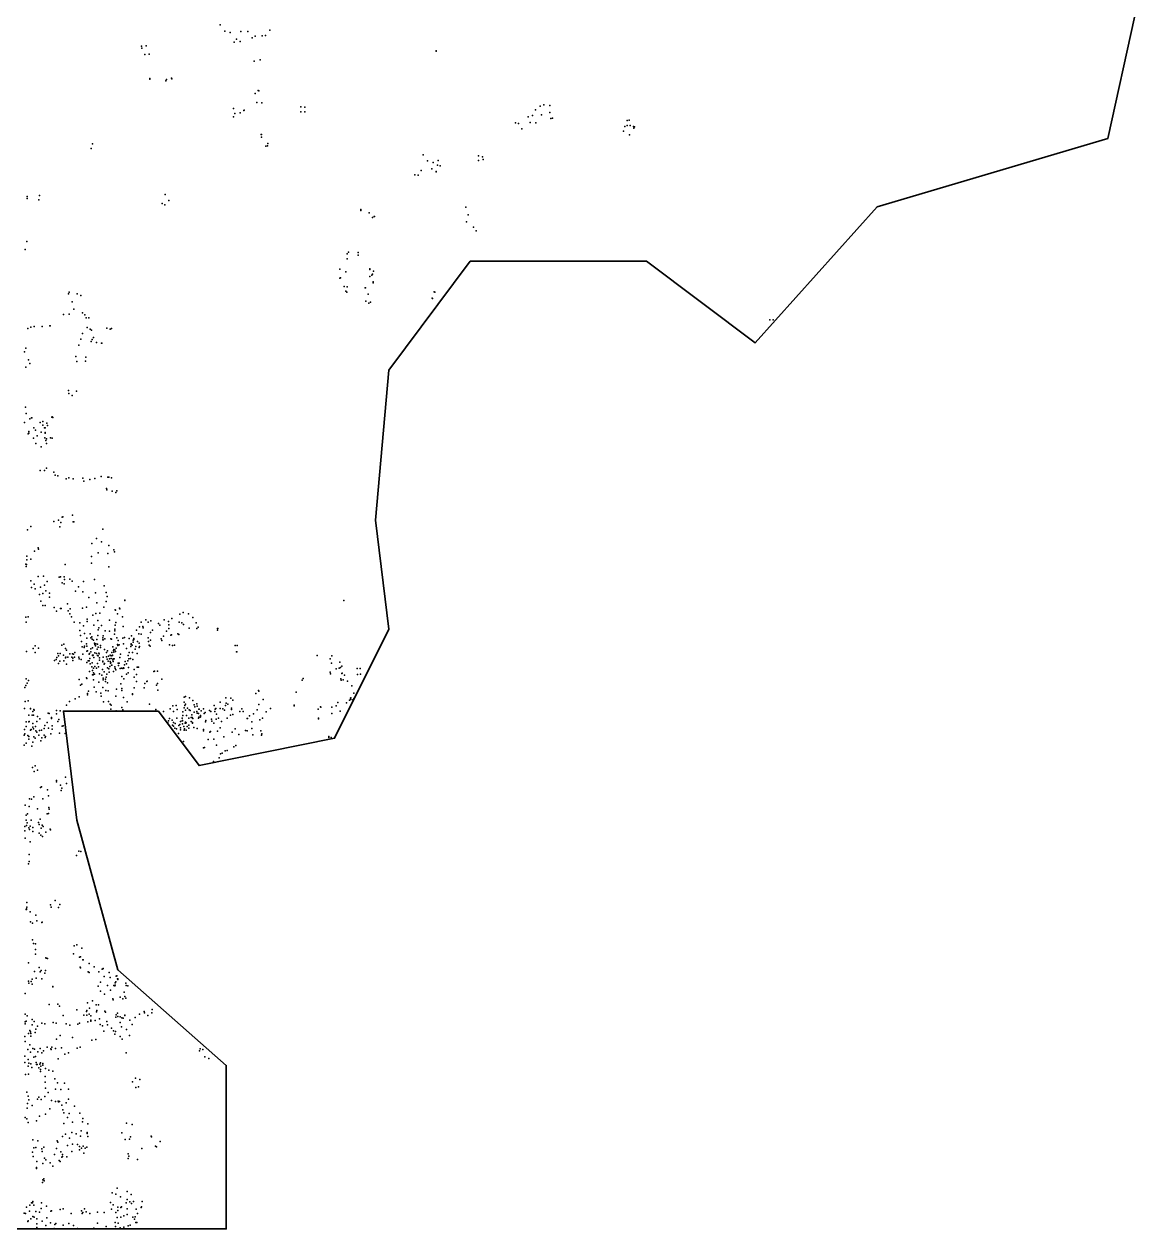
# Model space of a CAD drawing. Header units: millimetres. Extents: x -60275265 to 22802890, y -38578442 to 24337084.
# Drawn here: x 12418122 to 22802890, y -15644525 to -4381804 of the extents above; entities that cross this region are included whole.
import ezdxf

# ---------------------------------------------------------------- set-up
doc = ezdxf.new("R2010")
doc.units = ezdxf.units.MM
doc.header["$MEASUREMENT"] = 0
doc.layers.add('Outline', color=7, linetype='Continuous', true_color=0x000000)
doc.layers.add('particles', color=7, linetype='Continuous', true_color=0x000000)

msp = doc.modelspace()

# ---------------------------------------------------------------- linework, layer by layer
at = {"layer": 'Outline', "color": 3, "lineweight": 35, "true_color": 0x00ff00}
msp.add_lwpolyline([(22802890, -4304960), (22549469, -5451582), (20393676, -6088610), (19252505, -7362737), (18237991, -6598475), (16589645, -6598475), (15828837, -7617580), (15702178, -9019048), (15828837, -10038389), (15321604, -11057718), (14053727, -11312563), (13673211, -10803156), (12785450, -10803156), (12912625, -11822204), (13292918, -13223729), (14307431, -14115719), (14307431, -15644525), (13039331, -15644525), (11771230, -15644525)], dxfattribs=at)
at = {"layer": 'particles', "color": 93, "true_color": 0x67d435}
for p in [(14249622, -4389304), (14294622, -4449304), (14344622, -4460304), (14445622, -4451304), (14509622, -4450304), (14579622, -4493304), (14643622, -4492304), (14675622, -4488304), (14715622, -4439304), (13515622, -4589304), (13519622, -4608304), (13560622, -4585304), (14382622, -4549304), (14403622, -4523304), (14436622, -4543304), (14549622, -4510304), (13547622, -4667304), (13586622, -4663304), (14567622, -4727304), (14569622, -4727304), (14625622, -4715304), (14626622, -4716304), (16270622, -4635304), (16270622, -4635304), (16271622, -4633304), (13593622, -4891304), (13593622, -4896304), (13594622, -4895304), (13742622, -4913304), (13748622, -4899304), (13795622, -4887304), (13798622, -4892304), (14579622, -5030304), (14605622, -5001304), (14611622, -5004304), (14376622, -5172304), (14594622, -5115304), (14641622, -5119304), (14641622, -5119304), (15006622, -5154304), (15043622, -5158304), (17243622, -5149304), (17278622, -5137304), (17334622, -5142304), (14374622, -5248304), (14387622, -5216304), (14436622, -5211304), (14473622, -5190304), (14474622, -5187304), (15004622, -5201304), (15041622, -5203304), (17131622, -5247304), (17170622, -5237304), (17197622, -5182304), (17256622, -5231304), (17333622, -5207304), (17341622, -5263304), (17357622, -5260304), (18054622, -5282304), (18074622, -5279304), (17013622, -5304304), (17040622, -5310304), (17070622, -5360304), (17149622, -5300304), (17202622, -5306304), (18020622, -5381304), (18035622, -5340304), (18055622, -5328304), (18082622, -5330304), (18116622, -5338304), (18117622, -5353304), (18125622, -5343304), (13056622, -5500304), (13057622, -5501304), (14635622, -5415304), (14638622, -5414304), (14638622, -5438304), (14696622, -5499304), (18076622, -5418304), (13043622, -5544304), (14679622, -5523304), (14692622, -5521304), (16148622, -5604304), (16148622, -5604304), (16666622, -5614304), (16702622, -5621304), (16189622, -5659304), (16189622, -5659304), (16230622, -5736304), (16241622, -5674304), (16283622, -5701304), (16289622, -5658304), (16306622, -5708304), (16665622, -5658304), (16710622, -5648304), (16072622, -5790304), (16103622, -5794304), (16130622, -5749304), (16270622, -5758304), (16271622, -5764304), (12447622, -5993304), (12447622, -6011304), (12555622, -6023304), (12562622, -5985304), (13708622, -6060304), (13733622, -6071304), (13735622, -5974304), (13772622, -6029304), (15565622, -6123304), (15566622, -6124304), (15567622, -6116304), (15643622, -6146304), (15674622, -6190304), (15689622, -6180304), (15693622, -6180304), (16548622, -6094304), (16568622, -6164304), (16555622, -6231304), (16620622, -6280304), (12442622, -6414304), (16645622, -6313304), (12429622, -6490304), (15437622, -6528304), (15451622, -6514304), (15540622, -6516304), (15438622, -6576304), (15541622, -6543304), (15369622, -6674304), (15369622, -6757304), (15377622, -6752304), (15424622, -6698304), (15649622, -6675304), (15650622, -6740304), (15651622, -6670304), (15668622, -6728304), (15674622, -6720304), (15685622, -6691304), (15409622, -6836304), (15438622, -6837304), (15605622, -6846304), (15608622, -6846304), (15680622, -6791304), (15680622, -6800304), (12834622, -6902304), (12838622, -6886304), (12866622, -6978304), (12913622, -6902304), (12948622, -6920304), (15425622, -6878304), (15435622, -6888304), (15612622, -6973304), (15633622, -6906304), (15657622, -6981304), (16231622, -6945304), (16235622, -6946304), (16250622, -6885304), (16257622, -6887304), (12840622, -7094304), (12882622, -7046304), (12964622, -7081304), (15641622, -6989304), (12512622, -7207304), (12659622, -7203304), (12660622, -7202304), (12786622, -7096304), (12984622, -7099304), (12997622, -7127304), (13023622, -7127304), (19390622, -7145304), (19419622, -7147304), (12451622, -7228304), (12480622, -7215304), (12586622, -7209304), (12964622, -7273304), (13006622, -7219304), (13034622, -7234304), (13049622, -7243304), (13066622, -7311304), (13190622, -7224304), (13223622, -7233304), (13234622, -7228304), (12433622, -7412304), (12930622, -7383304), (12947622, -7328304), (13046622, -7348304), (13054622, -7331304), (13094622, -7357304), (13141622, -7363304), (13143622, -7364304), (12422622, -7445304), (12458622, -7520304), (12902622, -7488304), (12910622, -7536304), (12991622, -7533304), (12995622, -7496304), (12435622, -7590304), (12472622, -7555304), (12834622, -7806304), (12835622, -7836304), (12866622, -7853304), (12906622, -7814304), (12432622, -7962304), (12421622, -8105304), (12437622, -8022304), (12471622, -8073304), (12488622, -8062304), (12489622, -8063304), (12567622, -8105304), (12594622, -8096304), (12678622, -8056304), (12679622, -8053304), (12685622, -8060304), (12457622, -8212304), (12463622, -8190304), (12463622, -8205304), (12510622, -8155304), (12523622, -8177304), (12576622, -8197304), (12594622, -8131304), (12608622, -8157304), (12613622, -8204304), (12614622, -8156304), (12614622, -8198304), (12631622, -8111304), (12636622, -8134304), (12504622, -8252304), (12526622, -8301304), (12540622, -8232304), (12577622, -8333304), (12612622, -8249304), (12622622, -8275304), (12628622, -8259304), (12628622, -8303304), (12665622, -8250304), (12681622, -8253304), (12569622, -8553304), (12608622, -8554304), (12627622, -8532304), (12696622, -8571304), (12708622, -8598304), (12733622, -8604304), (12810622, -8631304), (12835622, -8624304), (12877622, -8632304), (12968622, -8627304), (12975622, -8653304), (13031622, -8638304), (13079622, -8628304), (13139622, -8611304), (13201622, -8616304), (13209622, -8618304), (13234622, -8623304), (13187622, -8722304), (13191622, -8734304), (13242622, -8747304), (13274622, -8760304), (13283622, -8746304), (12774622, -8991304), (12779622, -8988304), (12871622, -8971304), (12448622, -9108304), (12479622, -9078304), (12695622, -9030304), (12740622, -9018304), (12740622, -9018304), (12752622, -9080304), (12761622, -9040304), (12875622, -9034304), (12882622, -9035304), (13154622, -9103304), (13095622, -9191304), (13142622, -9222304), (12514622, -9308304), (12548622, -9279304), (12551622, -9289304), (13051622, -9237304), (13110622, -9324304), (13199622, -9329304), (13210622, -9257304), (13256622, -9297304), (13263622, -9314304), (12435622, -9429304), (12437622, -9453304), (12441622, -9432304), (12442622, -9354304), (12444622, -9389304), (12479622, -9382304), (12800622, -9433304), (13048622, -9420304), (13049622, -9359304), (13210622, -9455304), (12549622, -9547304), (12599622, -9542304), (12744622, -9553304), (12758622, -9549304), (12793622, -9550304), (12846622, -9571304), (12480622, -9586304), (12487622, -9647304), (12512622, -9617304), (12520622, -9660304), (12571622, -9646304), (12609622, -9628304), (12622622, -9679304), (12633622, -9591304), (12773622, -9606304), (12791622, -9615304), (12794622, -9575304), (12868622, -9589304), (12897622, -9682304), (12925622, -9643304), (12973622, -9591304), (13077622, -9575304), (13167622, -9633304), (12560622, -9714304), (12574622, -9775304), (12592622, -9704304), (12654622, -9700304), (12655622, -9738304), (12967622, -9689304), (13023622, -9743304), (13086622, -9698304), (13096622, -9793304), (13184622, -9696304), (13186622, -9779304), (13193622, -9732304), (13358622, -9768304), (13358622, -9771304), (13359622, -9767304), (15407622, -9769304), (12594622, -9816304), (12616622, -9818304), (12699622, -9835304), (12720622, -9870304), (12759622, -9845304), (12764622, -9846304), (12823622, -9800304), (12829622, -9865304), (12846622, -9893304), (12848622, -9847304), (12964622, -9843304), (13000622, -9833304), (13059622, -9906304), (13088622, -9891304), (13126622, -9889304), (13164622, -9831304), (13269622, -9856304), (13271622, -9859304), (13292622, -9894304), (13308622, -9842304), (13313622, -9847304), (13875622, -9899304), (13906622, -9882304), (13953622, -9893304), (12434622, -9925304), (12438622, -9972304), (12457622, -9924304), (12861622, -9924304), (12885622, -9971304), (12939622, -9978304), (12974622, -10007304), (13006622, -9945304), (13008622, -9966304), (13071622, -10001304), (13107622, -9956304), (13142622, -10002304), (13216622, -9955304), (13269622, -10000304), (13274622, -9976304), (13337622, -9924304), (13344622, -10013304), (13495622, -10016304), (13512622, -9972304), (13527622, -10012304), (13556622, -9950304), (13577622, -9973304), (13603622, -9961304), (13673622, -9986304), (13687622, -10001304), (13728622, -9952304), (13767622, -9966304), (13770622, -9996304), (13798622, -9939304), (13867622, -9973304), (13893622, -9980304), (13908622, -9994304), (13996622, -9928304), (14025622, -9980304), (14044622, -10019304), (12940622, -10049304), (12944622, -10098304), (12981622, -10078304), (13003622, -10122304), (13035622, -10080304), (13040622, -10119304), (13051622, -10111304), (13053622, -10132304), (13098622, -10133304), (13107622, -10097304), (13109622, -10045304), (13117622, -10026304), (13154622, -10120304), (13154622, -10136304), (13158622, -10100304), (13173622, -10127304), (13175622, -10054304), (13216622, -10055304), (13229622, -10129304), (13235622, -10132304), (13262622, -10086304), (13265622, -10037304), (13266622, -10052304), (13286622, -10119304), (13342622, -10123304), (13355622, -10116304), (13400622, -10124304), (13422622, -10100304), (13443622, -10135304), (13444622, -10126304), (13469622, -10047304), (13489622, -10080304), (13511622, -10085304), (13532622, -10025304), (13576622, -10119304), (13599622, -10069304), (13618622, -10047304), (13700622, -10128304), (13722622, -10102304), (13750622, -10057304), (13771622, -10032304), (13790622, -10095304), (13797622, -10092304), (13855622, -10082304), (13863622, -10087304), (13961622, -10027304), (14032622, -10031304), (14226622, -10048304), (14227622, -10031304), (14229622, -10033304), (12440622, -10248304), (12501622, -10218304), (12522622, -10193304), (12551622, -10214304), (12770622, -10186304), (12788622, -10178304), (12806622, -10217304), (12815622, -10233304), (12954622, -10153304), (12959622, -10202304), (12980622, -10208304), (12981622, -10197304), (13001622, -10176304), (13003622, -10198304), (13003622, -10242304), (13010622, -10240304), (13041622, -10223304), (13057622, -10213304), (13066622, -10141304), (13076622, -10169304), (13080622, -10180304), (13084622, -10195304), (13089622, -10176304), (13100622, -10225304), (13103622, -10177304), (13110622, -10205304), (13131622, -10191304), (13131622, -10209304), (13157622, -10139304), (13168622, -10229304), (13196622, -10241304), (13248622, -10204304), (13253622, -10236304), (13258622, -10227304), (13265622, -10230304), (13272622, -10247304), (13278622, -10216304), (13290622, -10182304), (13292622, -10180304), (13294622, -10190304), (13297622, -10144304), (13306622, -10184304), (13348622, -10175304), (13375622, -10218304), (13414622, -10199304), (13419622, -10174304), (13419622, -10181304), (13428622, -10186304), (13437622, -10142304), (13437622, -10159304), (13456622, -10226304), (13463622, -10199304), (13478622, -10152304), (13493622, -10168304), (13494622, -10209304), (13497622, -10199304), (13579622, -10153304), (13588622, -10186304), (13597622, -10196304), (13598622, -10140304), (13706622, -10145304), (13776622, -10185304), (13806622, -10189304), (13823622, -10186304), (14390622, -10191304), (14411622, -10189304), (12522622, -10256304), (12702622, -10330304), (12717622, -10321304), (12725622, -10303304), (12733622, -10264304), (12738622, -10286304), (12740622, -10358304), (12751622, -10336304), (12756622, -10264304), (12786622, -10282304), (12790622, -10333304), (12805622, -10305304), (12809622, -10298304), (12825622, -10298304), (12826622, -10299304), (12845622, -10267304), (12864622, -10300304), (12871622, -10269304), (12872622, -10330304), (12874622, -10310304), (12878622, -10273304), (12889622, -10299304), (12892622, -10257304), (12930622, -10301304), (12931622, -10314304), (12950622, -10322304), (12966622, -10272304), (13005622, -10349304), (13017622, -10334304), (13025622, -10334304), (13027622, -10272304), (13029622, -10264304), (13032622, -10313304), (13041622, -10250304), (13053622, -10354304), (13056622, -10280304), (13058622, -10285304), (13064622, -10281304), (13069622, -10304304), (13078622, -10259304), (13093622, -10266304), (13103622, -10284304), (13104622, -10358304), (13109622, -10288304), (13115622, -10262304), (13119622, -10269304), (13121622, -10328304), (13124622, -10307304), (13155622, -10338304), (13155622, -10342304), (13157622, -10298304), (13168622, -10360304), (13188622, -10296304), (13189622, -10256304), (13195622, -10317304), (13204622, -10338304), (13206622, -10290304), (13215622, -10315304), (13221622, -10281304), (13223622, -10341304), (13226622, -10355304), (13229622, -10351304), (13230622, -10313304), (13232622, -10287304), (13238622, -10257304), (13243622, -10283304), (13245622, -10281304), (13247622, -10324304), (13251622, -10315304), (13251622, -10340304), (13257622, -10254304), (13260622, -10316304), (13298622, -10357304), (13306622, -10357304), (13313622, -10304304), (13320622, -10273304), (13361622, -10339304), (13386622, -10333304), (13389622, -10285304), (13396622, -10314304), (13396622, -10316304), (13400622, -10255304), (13412622, -10313304), (13432622, -10255304), (13433622, -10322304), (13476622, -10264304), (14404622, -10251304), (14407622, -10251304), (15157622, -10284304), (15278622, -10314304), (15291622, -10355304), (15293622, -10286304), (15370622, -10345304), (12813622, -10364304), (13029622, -10433304), (13035622, -10362304), (13051622, -10390304), (13057622, -10464304), (13058622, -10425304), (13062622, -10465304), (13066622, -10401304), (13067622, -10445304), (13076622, -10458304), (13079622, -10386304), (13094622, -10403304), (13114622, -10390304), (13121622, -10454304), (13144622, -10469304), (13150622, -10416304), (13167622, -10366304), (13167622, -10438304), (13192622, -10459304), (13197622, -10400304), (13197622, -10400304), (13211622, -10409304), (13212622, -10440304), (13218622, -10387304), (13235622, -10374304), (13237622, -10373304), (13254622, -10434304), (13267622, -10391304), (13270622, -10407304), (13276622, -10417304), (13300622, -10376304), (13317622, -10407304), (13329622, -10403304), (13341622, -10404304), (13348622, -10399304), (13351622, -10403304), (13355622, -10370304), (13375622, -10363304), (13375622, -10458304), (13391622, -10447304), (13393622, -10397304), (13445622, -10416304), (13468622, -10461304), (13476622, -10393304), (13484622, -10394304), (13486622, -10392304), (13630622, -10435304), (13636622, -10429304), (13665622, -10431304), (15279622, -10439304), (15282622, -10454304), (15334622, -10410304), (15364622, -10401304), (15374622, -10396304), (15387622, -10385304), (15389622, -10451304), (15391622, -10450304), (15412622, -10468304), (15531622, -10406304), (15536622, -10461304), (15559622, -10404304), (15563622, -10459304), (12423622, -10584304), (12433622, -10563304), (12436622, -10503304), (12445622, -10544304), (12459622, -10517304), (12931622, -10509304), (12945622, -10561304), (12956622, -10552304), (13001622, -10493304), (13003622, -10499304), (13066622, -10512304), (13073622, -10579304), (13117622, -10534304), (13155622, -10584304), (13157622, -10496304), (13157622, -10512304), (13179622, -10504304), (13180622, -10528304), (13185622, -10487304), (13198622, -10540304), (13321622, -10548304), (13332622, -10481304), (13351622, -10501304), (13446622, -10487304), (13448622, -10586304), (13468622, -10526304), (13541622, -10586304), (13547622, -10547304), (13565622, -10527304), (13567622, -10525304), (13655622, -10560304), (13664622, -10545304), (13705622, -10504304), (15016622, -10516304), (15025622, -10500304), (15379622, -10503304), (15383622, -10513304), (15402622, -10512304), (15440622, -10524304), (15480622, -10568304), (12894622, -10689304), (12932622, -10671304), (13009622, -10638304), (13010622, -10652304), (13021622, -10618304), (13090622, -10625304), (13135622, -10637304), (13137622, -10663304), (13182622, -10611304), (13204622, -10615304), (13275622, -10663304), (13282622, -10598304), (13330622, -10612304), (13332622, -10592304), (13348622, -10678304), (13430622, -10643304), (13430622, -10647304), (13667622, -10607304), (13913622, -10674304), (13928622, -10666304), (13965622, -10679304), (14305622, -10679304), (14349622, -10683304), (14584622, -10640304), (14609622, -10612304), (14612622, -10618304), (14651622, -10694304), (14960622, -10627304), (15468622, -10682304), (15472622, -10679304), (15472622, -10695304), (15492622, -10697304), (15499622, -10635304), (15501622, -10687304), (12420622, -10778304), (12426622, -10714304), (12455622, -10707304), (12476622, -10780304), (12476622, -10784304), (12500622, -10808304), (12510622, -10790304), (12512622, -10794304), (12721622, -10797304), (12755622, -10801304), (12814622, -10748304), (12841622, -10715304), (13161622, -10716304), (13207622, -10715304), (13223622, -10738304), (13229622, -10787304), (13230622, -10748304), (13278622, -10801304), (13332622, -10771304), (13341622, -10791304), (13382622, -10718304), (13591622, -10738304), (13649622, -10788304), (13722622, -10809304), (13783622, -10782304), (13808622, -10753304), (13815622, -10806304), (13839622, -10751304), (13848622, -10790304), (13914622, -10720304), (13914622, -10772304), (13920622, -10751304), (13925622, -10796304), (13926622, -10738304), (13944622, -10776304), (13960622, -10793304), (13969622, -10798304), (13994622, -10706304), (14006622, -10744304), (14015622, -10765304), (14033622, -10737304), (14033622, -10806304), (14037622, -10758304), (14051622, -10785304), (14055622, -10785304), (14072622, -10800304), (14096622, -10782304), (14150622, -10797304), (14162622, -10806304), (14193622, -10752304), (14202622, -10808304), (14205622, -10786304), (14209622, -10779304), (14250622, -10720304), (14252622, -10779304), (14274622, -10781304), (14290622, -10794304), (14301622, -10752304), (14306622, -10731304), (14321622, -10738304), (14356622, -10777304), (14357622, -10790304), (14368622, -10700304), (14434622, -10809304), (14453622, -10784304), (14466622, -10806304), (14597622, -10793304), (14611622, -10741304), (14720622, -10778304), (14942622, -10749304), (14942622, -10753304), (15167622, -10787304), (15188622, -10764304), (15191622, -10768304), (15294622, -10766304), (15334622, -10754304), (15350622, -10722304), (15372622, -10805304), (15432622, -10727304), (15460622, -10701304), (12438622, -10903304), (12463622, -10842304), (12463622, -10903304), (12464622, -10902304), (12492622, -10842304), (12498622, -10920304), (12504622, -10841304), (12538622, -10900304), (12542622, -10853304), (12565622, -10875304), (12632622, -10909304), (12641622, -10823304), (12651622, -10827304), (12673622, -10862304), (12675622, -10873304), (12722622, -10828304), (12733622, -10901304), (12742622, -10883304), (13760622, -10912304), (13766622, -10896304), (13776622, -10874304), (13803622, -10890304), (13815622, -10909304), (13829622, -10921304), (13844622, -10871304), (13880622, -10902304), (13895622, -10869304), (13895622, -10896304), (13897622, -10891304), (13898622, -10895304), (13898622, -10924304), (13901622, -10812304), (13902622, -10844304), (13924622, -10918304), (13925622, -10907304), (13928622, -10916304), (13933622, -10912304), (13936622, -10844304), (13958622, -10871304), (13978622, -10864304), (13980622, -10900304), (13986622, -10840304), (13988622, -10863304), (13992622, -10910304), (13992622, -10918304), (13996622, -10872304), (14006622, -10815304), (14036622, -10824304), (14047622, -10826304), (14048622, -10870304), (14051622, -10859304), (14065622, -10859304), (14066622, -10853304), (14068622, -10845304), (14068622, -10857304), (14100622, -10825304), (14110622, -10818304), (14112622, -10905304), (14116622, -10892304), (14171622, -10880304), (14172622, -10898304), (14190622, -10915304), (14213622, -10880304), (14217622, -10832304), (14235622, -10871304), (14264622, -10900304), (14316622, -10870304), (14348622, -10841304), (14369622, -10837304), (14502622, -10873304), (14507622, -10872304), (14524622, -10849304), (14548622, -10905304), (14563622, -10828304), (14620622, -10885304), (14647622, -10869304), (14682622, -10812304), (15169622, -10869304), (15170622, -10877304), (15293622, -10827304), (12418622, -11028304), (12421622, -10975304), (12425622, -11017304), (12436622, -10948304), (12454622, -11033304), (12476622, -10981304), (12484622, -10975304), (12498622, -10955304), (12505622, -10971304), (12525622, -10949304), (12527622, -10988304), (12536622, -11000304), (12556622, -11030304), (12562622, -10985304), (12579622, -10981304), (12604622, -10966304), (12604622, -11029304), (12610622, -10937304), (12646622, -10964304), (12669622, -11015304), (12681622, -10943304), (12681622, -10972304), (12750622, -11010304), (12773622, -10946304), (12782622, -10942304), (12802622, -11013304), (13804622, -10936304), (13806622, -10979304), (13813622, -10945304), (13827622, -10964304), (13841622, -10968304), (13860622, -11014304), (13865622, -10938304), (13873622, -10930304), (13879622, -10960304), (13881622, -10980304), (13911622, -10947304), (13915622, -10981304), (13916622, -10969304), (13932622, -10983304), (13941622, -10949304), (13958622, -10963304), (13959622, -10935304), (14004622, -10956304), (14036622, -10967304), (14094622, -10977304), (14096622, -10989304), (14155622, -11000304), (14160622, -10995304), (14227622, -10991304), (14250622, -10959304), (14364622, -11001304), (14391622, -10970304), (14426622, -11024304), (14487622, -10986304), (14504622, -10988304), (14548622, -10966304), (14557622, -11027304), (14630622, -10987304), (14636622, -11030304), (14640622, -11017304), (12418622, -11123304), (12437622, -11102304), (12461622, -11042304), (12461622, -11067304), (12491622, -11133304), (12498622, -11095304), (12509622, -11043304), (12521622, -11056304), (12575622, -11083304), (12584622, -11054304), (12616622, -11050304), (12619622, -11042304), (13907622, -11088304), (14095622, -11147304), (14103622, -11144304), (14138622, -11068304), (14190622, -11067304), (14217622, -11122304), (14286622, -11045304), (14379622, -11139304), (14397622, -11124304), (15266622, -11042304), (15267622, -11052304), (15288622, -11051304), (14242622, -11241304), (14255622, -11202304), (14268622, -11196304), (14297622, -11174304), (14316622, -11172304), (12496622, -11331304), (12512622, -11367304), (12521622, -11316304), (12542622, -11356304), (14188622, -11274304), (12720622, -11466304), (12722622, -11453304), (12806622, -11422304), (12814622, -11481304), (12571622, -11517304), (12581622, -11512304), (12635622, -11539304), (12645622, -11597304), (12759622, -11497304), (12763622, -11547304), (12771622, -11523304), (12426622, -11682304), (12466622, -11696304), (12467622, -11623304), (12488622, -11626304), (12507622, -11604304), (12594622, -11624304), (12650622, -11706304), (12437622, -11822304), (12438622, -11777304), (12450622, -11764304), (12483622, -11824304), (12543622, -11718304), (12567622, -11813304), (12634622, -11763304), (12647622, -11760304), (12652622, -11722304), (12424622, -11922304), (12425622, -11884304), (12439622, -11872304), (12445622, -11847304), (12463622, -11896304), (12468622, -11909304), (12474622, -11880304), (12498622, -11891304), (12499622, -11929304), (12552622, -11844304), (12558622, -11865304), (12576622, -11898304), (12585622, -11870304), (12597622, -11883304), (12621622, -11937304), (12662622, -11908304), (12665622, -11914304), (12426622, -11991304), (12473622, -12025304), (12557622, -11946304), (12575622, -11965304), (12591622, -11975304), (12466622, -12143304), (12907622, -12155304), (12928622, -12113304), (12949622, -12115304), (12459622, -12231304), (12464622, -12209304), (12442622, -12594304), (12709622, -12575304), (12752622, -12612304), (12438622, -12659304), (12439622, -12659304), (12441622, -12653304), (12444622, -12638304), (12475622, -12681304), (12526622, -12711304), (12664622, -12614304), (12671622, -12636304), (12739622, -12639304), (12476622, -12775304), (12496622, -12787304), (12538622, -12764304), (12584622, -12780304), (12585622, -12776304), (12497622, -12943304), (12505622, -12977304), (12523622, -13033304), (12524622, -12979304), (12887622, -12999304), (12910622, -12989304), (12958622, -13020304), (12459622, -13157304), (12524622, -13077304), (12622622, -13111304), (12623622, -13114304), (12635622, -13118304), (12879622, -13073304), (12937622, -13104304), (12944622, -13102304), (12967622, -13129304), (12971622, -13129304), (13026622, -13164304), (12514622, -13239304), (12558622, -13202304), (12569622, -13240304), (12577622, -13228304), (12610622, -13252304), (12619622, -13228304), (12942622, -13198304), (12945622, -13204304), (13016622, -13241304), (13026622, -13248304), (13072622, -13193304), (13116622, -13240304), (13148622, -13215304), (13155622, -13212304), (13158622, -13211304), (13166622, -13286304), (13213622, -13247304), (13277622, -13281304), (13284622, -13280304), (12459622, -13327304), (12461622, -13348304), (12484622, -13333304), (12492622, -13357304), (12493622, -13311304), (12531622, -13300304), (12583622, -13308304), (12686622, -13380304), (12687622, -13378304), (13111622, -13374304), (13133622, -13339304), (13196622, -13368304), (13221622, -13294304), (13255622, -13369304), (13267622, -13372304), (13268622, -13366304), (13270622, -13344304), (13276622, -13336304), (13292622, -13306304), (13293622, -13305304), (13293622, -13312304), (13368622, -13348304), (13371622, -13370304), (13386622, -13373304), (12428622, -13443304), (13058622, -13512304), (13131622, -13421304), (13169622, -13449304), (13226622, -13411304), (13248622, -13493304), (13249622, -13503304), (13317622, -13477304), (13342622, -13495304), (13353622, -13430304), (13360622, -13473304), (13370622, -13487304), (12653622, -13545304), (12733622, -13544304), (12750622, -13563304), (12911622, -13596304), (13001622, -13611304), (13004622, -13603304), (13010622, -13532304), (13029622, -13580304), (13092622, -13549304), (13095622, -13615304), (13099622, -13601304), (13112622, -13551304), (13172622, -13609304), (13178622, -13617304), (13539622, -13612304), (13543622, -13624304), (13613622, -13623304), (13614622, -13592304), (12427622, -13726304), (12428622, -13636304), (12428622, -13710304), (12437622, -13703304), (12446622, -13652304), (12493622, -13737304), (12494622, -13687304), (12513622, -13706304), (12582622, -13720304), (12612622, -13727304), (12690622, -13714304), (12718622, -13720304), (12782622, -13650304), (12810622, -13727304), (12921622, -13730304), (12937622, -13722304), (12975622, -13645304), (13004622, -13646304), (13013622, -13709304), (13027622, -13638304), (13041622, -13651304), (13041622, -13701304), (13042622, -13692304), (13081622, -13696304), (13124622, -13679304), (13129622, -13732304), (13190622, -13706304), (13197622, -13735304), (13276622, -13664304), (13277622, -13642304), (13290622, -13629304), (13293622, -13659304), (13315622, -13663304), (13316622, -13716304), (13331622, -13670304), (13345622, -13675304), (13358622, -13650304), (13359622, -13647304), (13405622, -13694304), (13429622, -13732304), (13429622, -13733304), (13456622, -13668304), (13495622, -13636304), (13573622, -13648304), (12424622, -13847304), (12458622, -13819304), (12470622, -13788304), (12477622, -13802304), (12480622, -13816304), (12480622, -13844304), (12522622, -13808304), (12528622, -13778304), (12543622, -13749304), (12755622, -13835304), (12755622, -13837304), (12845622, -13741304), (13149622, -13746304), (13162622, -13796304), (13234622, -13767304), (13254622, -13794304), (13265622, -13824304), (13271622, -13799304), (13316622, -13845304), (13329622, -13756304), (13376622, -13781304), (13404622, -13836304), (12427622, -13893304), (12470622, -13922304), (12498622, -13958304), (12516622, -13964304), (12569622, -13957304), (12633622, -13946304), (12668622, -13962304), (12676622, -13946304), (12712622, -13958304), (12721622, -13869304), (12766622, -13951304), (12870622, -13856304), (12914622, -13956304), (12943622, -13944304), (13050622, -13880304), (13089622, -13875304), (13333622, -13869304), (14065622, -13961304), (12425622, -14031304), (12454622, -13967304), (12455622, -14060304), (12476622, -13992304), (12508622, -14039304), (12525622, -14032304), (12547622, -13989304), (12583622, -13998304), (12599622, -13980304), (12671622, -13967304), (12735622, -14053304), (12798622, -14012304), (12834622, -13999304), (13371622, -13998304), (14058622, -13981304), (14088622, -13966304), (14107622, -14037304), (14146622, -14051304), (12424622, -14088304), (12457622, -14122304), (12461622, -14096304), (12481622, -14100304), (12491622, -14136304), (12530622, -14088304), (12535622, -14107304), (12541622, -14106304), (12555622, -14138304), (12564622, -14103304), (12570622, -14093304), (12570622, -14174304), (12572622, -14154304), (12574622, -14123304), (12592622, -14115304), (12594622, -14099304), (12619622, -14145304), (12650622, -14161304), (12685622, -14170304), (14306622, -14136304), (12430622, -14201304), (12458622, -14197304), (12613622, -14219304), (12616622, -14271304), (12706622, -14240304), (12729622, -14280304), (12794622, -14283304), (13431622, -14269304), (13460622, -14235304), (13499622, -14249304), (12442622, -14365304), (12455622, -14404304), (12554622, -14413304), (12611622, -14406304), (12619622, -14328304), (12643622, -14370304), (12710622, -14339304), (12762622, -14340304), (12832622, -14337304), (13462622, -14323304), (13488622, -14317304), (12446622, -14516304), (12449622, -14473304), (12463622, -14438304), (12493622, -14490304), (12542622, -14431304), (12576622, -14436304), (12657622, -14522304), (12673622, -14445304), (12710622, -14453304), (12735622, -14451304), (12739622, -14456304), (12748622, -14452304), (12770622, -14487304), (12812622, -14466304), (12833622, -14432304), (12890622, -14497304), (12426622, -14602304), (12442622, -14615304), (12533622, -14635304), (12562622, -14589304), (12617622, -14571304), (12779622, -14530304), (12789622, -14559304), (12824622, -14603304), (12840622, -14565304), (12938622, -14561304), (12968622, -14613304), (12457622, -14651304), (12788622, -14660304), (12864622, -14743304), (12869622, -14647304), (12952622, -14729304), (12963622, -14642304), (13006622, -14742304), (13006622, -14753304), (13012622, -14662304), (13332622, -14746304), (13375622, -14655304), (13428622, -14669304), (12499622, -14811304), (12547622, -14822304), (12727622, -14820304), (12732622, -14834304), (12778622, -14779304), (12806622, -14759304), (12822622, -14866304), (12841622, -14796304), (12871622, -14852304), (12903622, -14755304), (12916622, -14856304), (12944622, -14776304), (13013622, -14779304), (13361622, -14809304), (13402622, -14804304), (13413622, -14784304), (13604622, -14776304), (13608622, -14783304), (13608622, -14783304), (13689622, -14826304), (13691622, -14826304), (12497622, -14928304), (12503622, -14967304), (12507622, -14887304), (12526622, -14882304), (12583622, -14895304), (12586622, -14922304), (12603622, -14880304), (12703622, -14948304), (12719622, -14893304), (12761622, -14923304), (12770622, -14975304), (12777622, -14949304), (12777622, -14968304), (12818622, -14972304), (12864622, -14920304), (12934622, -14875304), (12936622, -14904304), (12954622, -14891304), (12970622, -14872304), (12977622, -14935304), (12987622, -14890304), (13005622, -14879304), (13389622, -14941304), (13397622, -14963304), (13517622, -14894304), (13647622, -14871304), (13655622, -14876304), (12533622, -15069304), (12533622, -15079304), (12535622, -15069304), (12538622, -15013304), (12594622, -15032304), (12609622, -14983304), (12622622, -14998304), (12661622, -15027304), (12686622, -15059304), (12744622, -15004304), (12754622, -15013304), (13390622, -14987304), (13477622, -14996304), (13477622, -14996304), (12593622, -15184304), (12601622, -15177304), (12605622, -15194304), (12589622, -15210304), (13241622, -15306304), (13288622, -15264304), (13382622, -15294304), (12472622, -15423304), (12486622, -15400304), (12496622, -15401304), (12499622, -15388304), (12507622, -15423304), (12580622, -15399304), (13225622, -15397304), (13251622, -15418304), (13275622, -15321304), (13319622, -15343304), (13372622, -15401304), (13380622, -15370304), (13407622, -15392304), (13420622, -15322304), (13422622, -15406304), (13439622, -15389304), (13520622, -15387304), (12419622, -15496304), (12430622, -15501304), (12441622, -15441304), (12467622, -15477304), (12499622, -15528304), (12511622, -15535304), (12528622, -15482304), (12561622, -15487304), (12577622, -15452304), (12627622, -15432304), (12629622, -15542304), (12669622, -15479304), (12673622, -15476304), (12754622, -15463304), (12784622, -15458304), (12859622, -15501304), (12955622, -15475304), (12961622, -15501304), (12968622, -15491304), (12981622, -15458304), (12998622, -15484304), (13031622, -15499304), (13105622, -15487304), (13167622, -15491304), (13235622, -15461304), (13276622, -15492304), (13287622, -15539304), (13295622, -15440304), (13295622, -15471304), (13321622, -15443304), (13323622, -15536304), (13329622, -15438304), (13351622, -15522304), (13381622, -15458304), (13382622, -15510304), (13434622, -15534304), (13456622, -15532304), (13466622, -15459304), (13479622, -15499304), (13512622, -15443304), (13515622, -15439304), (12453622, -15576304), (12456622, -15570304), (12479622, -15551304), (12536622, -15632304), (12537622, -15550304), (12538622, -15598304), (12585622, -15572304), (12622622, -15612304), (12665622, -15587304), (12698622, -15639304), (12705622, -15602304), (12714622, -15594304), (12784622, -15608304), (12836622, -15594304), (12878622, -15612304), (12917622, -15641304), (13071622, -15637304), (13104622, -15592304), (13109622, -15644304), (13186622, -15623304), (13268622, -15584304), (13272622, -15621304), (13298622, -15590304), (13315622, -15634304), (13351622, -15628304), (13359622, -15644304), (13390622, -15614304), (13409622, -15608304), (13449622, -15553304), (13461622, -15585304), (13472622, -15585304)]:
    msp.add_point(p, dxfattribs=at)

doc.saveas('drawing.dxf')
